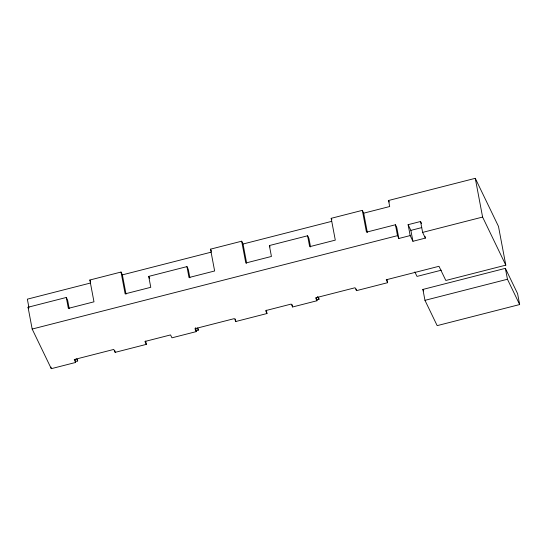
<?xml version="1.0" encoding="UTF-8"?>
<svg xmlns="http://www.w3.org/2000/svg" width="547" height="547" viewBox="0 0 547 547"><rect width="100%" height="100%" fill="white"/><g stroke="black" fill="none" stroke-linecap="round" stroke-linejoin="round"><path stroke-width="0.82" d="M66.29 297.472L68.348 308.378L93.981 301.821L89.858 280.016L121.024 272.05L125.14 293.855L150.774 287.305L148.709 276.399L186.951 266.621L189.009 277.527L214.636 270.977L210.52 249.165L241.678 241.2L245.801 263.011L271.435 256.454L269.37 245.555L307.605 235.778L309.67 246.683L335.297 240.126L331.181 218.321L362.34 210.356L363.7 213.173L389.69 206.527L388.548 200.496L475.281 178.322L498.481 226.403L505.797 265.145L445.826 280.474L438.981 266.293L386.237 279.777L387.638 282.683L356.473 290.648L355.071 287.743L315.571 297.841L316.973 300.747L292.611 306.983L291.202 304.07L265.575 310.628L266.977 313.534L235.819 321.499L234.41 318.593L194.91 328.692L196.318 331.598L171.949 337.827L170.548 334.921L144.914 341.472L146.316 344.378L115.157 352.35L113.755 349.437L74.248 359.536L75.657 362.449L51.288 368.678L32.17 329.055L28.054 307.25L66.29 297.472L67.65 300.289L69.23 308.679M90.392 283.045L27.35 299.161L28.936 307.551M121.024 272.05L122.378 274.868L211.053 252.194M241.678 241.2L243.039 244.017L331.708 221.35M425.06 236.427L425.375 238.102L412.93 241.289L410.175 235.579L398.859 238.471L396.801 227.573L395.44 224.755L366.463 232.16L362.34 210.356M410.175 235.579L408.117 224.68L420.561 221.494L421.593 223.634M408.117 224.68L410.865 230.383L421.758 227.593M32.17 329.055L397.498 235.654L398.859 238.471M420.561 221.494L422.626 232.4L482.598 217.063L505.797 265.145M75.247 361.588L77.688 360.965L77.394 359.413M195.908 330.744L198.342 330.121L198.048 328.562M316.569 299.893L319.004 299.271L318.71 297.712M441.333 270.191L417.005 276.413L414.845 271.934M422.899 289.431L505.38 268.345L517.592 293.643L519.65 304.549L437.169 325.636L424.964 300.337L422.899 289.431L423.638 290.963M424.964 300.337L507.445 279.25L519.65 304.549M422.626 232.4L425.375 238.102M388.548 200.496L389.286 202.021M331.181 218.321L331.858 219.73M307.605 235.778L308.966 238.595L310.552 246.984M317.622 296.412L319.004 299.271M269.37 245.555L270.054 246.964M210.52 249.165L211.539 251.278M186.951 266.621L188.305 269.439L189.891 277.828M197.31 327.974L198.342 330.121M148.709 276.399L149.728 278.512M89.858 280.016L90.535 281.425M76.648 358.825L77.688 360.965M28.054 307.25L28.731 308.658M505.38 268.345L507.445 279.25M475.281 178.322L482.598 217.063M410.865 230.383L412.93 241.289M395.44 224.755L397.498 235.654M387.002 279.332L387.638 282.683M363.7 213.173L367.345 232.461M356.159 288.973L356.473 290.648M316.385 297.636L316.973 300.747M292.166 304.645L292.611 306.983M266.348 310.176L266.977 313.534M243.039 244.017L246.683 263.312M235.34 318.983L235.819 321.499M195.58 327.701L196.318 331.598M145.687 341.027L146.316 344.378M122.378 274.868L126.029 294.156M114.836 350.668L115.157 352.35M75.069 359.331L75.657 362.449M50.994 367.119L51.288 368.678"/></g></svg>
